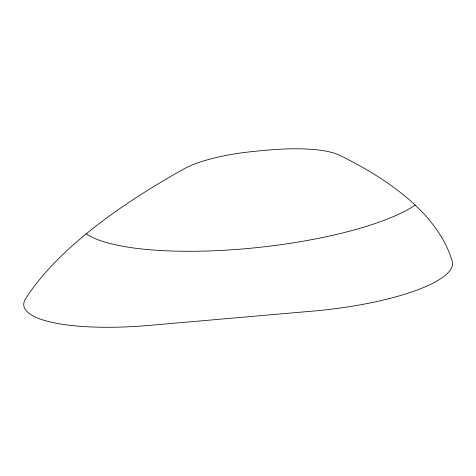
<?xml version="1.0" encoding="UTF-8"?>
<svg xmlns="http://www.w3.org/2000/svg" width="476" height="476" viewBox="0 0 476 476"><rect width="100%" height="100%" fill="white"/><g stroke="black" fill="none" stroke-linecap="round" stroke-linejoin="round"><path stroke-width="0.71" d="M415.173 205.102A177.149 44.357 -6.1 0 1 245.003 248.752A177.149 44.357 -6.1 0 1 86.192 233.865A1447.052 362.313 -6.1 0 0 25.704 298.577A133.149 33.338 -6.1 0 0 153.962 324.983L309.085 311.423A133.149 33.338 -6.1 0 0 452.2 261.294A1447.052 362.313 -6.1 0 0 415.173 205.102A1447.135 362.331 -6.1 0 0 339.406 155.176A80.016 20.034 -6.1 0 0 270.237 149.922A146.673 36.723 -6.1 0 0 243.153 152.635A80.016 20.034 -6.1 0 0 184.283 168.736A1447.105 362.325 -6.1 0 0 86.192 233.865"/></g></svg>
